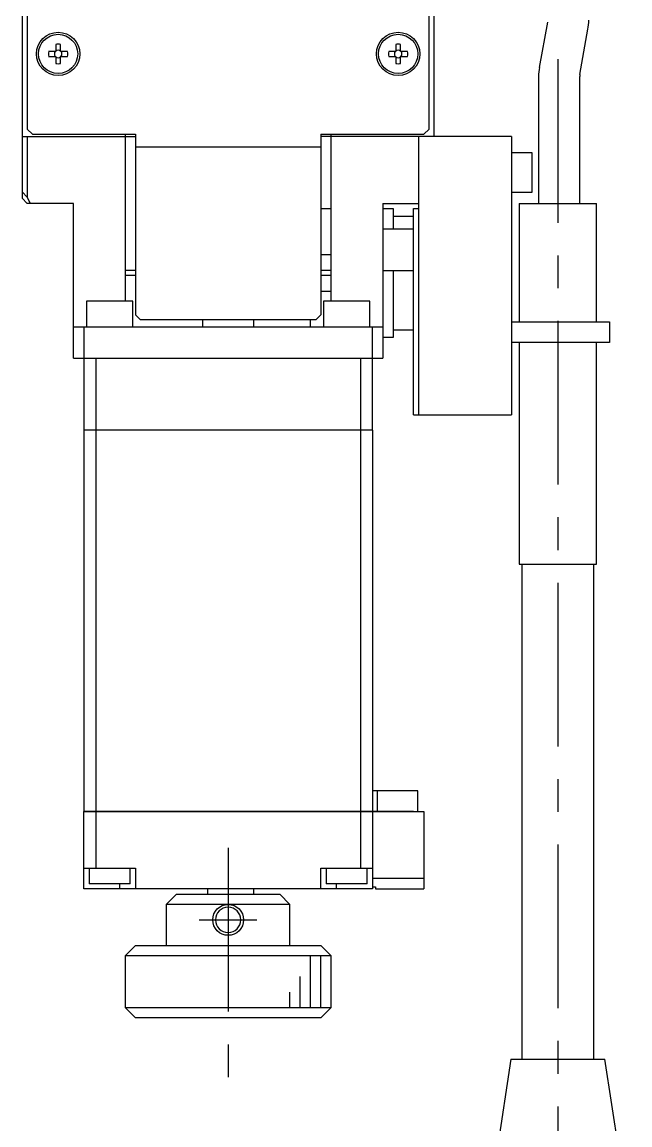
# Model space of a CAD drawing. Extents: x 0 to 680, y -8 to 382.
# Drawn here: x 256 to 315, y 125.3 to 232.3 of the extents above; entities that cross this region are included whole.
import ezdxf

# ---------------------------------------------------------------- set-up
doc = ezdxf.new("R2010")
doc.units = 0
doc.header["$LTSCALE"] = 0.5
doc.linetypes.add('CENTER', pattern=[50.8, 31.75, -6.35, 6.35, -6.35])
for name, color, linetype in [('MSM_CENTER', 1, 'CENTER'), ('MSM_CONTINUOUS', 7, 'CONTINUOUS'), ('MSM_NARROW', 5, 'CONTINUOUS')]:
    doc.layers.add(name, color=color, linetype=linetype)

msp = doc.modelspace()

# ---------------------------------------------------------------- linework, layer by layer
at = {"layer": 'MSM_CENTER'}
for p, q in [((308.05, 228.7), (308.05, 78.7)), ((276.05, 152.17), (276.05, 128.7)), ((273.25, 145.2), (278.85, 145.2))]:
    msp.add_line(p, q, dxfattribs=at)
at = {"layer": 'MSM_CONTINUOUS'}
for p, q in [((256.05, 258.7), (256.05, 215.2)), ((296.05, 221.2), (296.05, 258.7)), ((256.55, 235.9), (256.55, 221.9)), ((295.55, 221.9), (295.55, 235.9)), ((307.03, 232.29), (306.25, 227.88)), ((310.19, 227.19), (310.97, 231.6)), ((259.31, 230.12), (259.31, 229.44)), ((259.79, 229.44), (259.79, 230.12)), ((292.31, 230.12), (292.31, 229.44)), ((292.79, 229.44), (292.79, 230.12)), ((259.31, 229.44), (258.63, 229.44)), ((258.63, 228.96), (259.31, 228.96)), ((259.31, 228.96), (259.31, 228.28)), ((260.47, 229.44), (259.79, 229.44)), ((259.79, 228.96), (260.47, 228.96)), ((259.79, 228.28), (259.79, 228.96)), ((292.31, 229.44), (291.63, 229.44)), ((291.63, 228.96), (292.31, 228.96)), ((292.31, 228.96), (292.31, 228.28)), ((293.47, 229.44), (292.79, 229.44)), ((292.79, 228.28), (292.79, 228.96)), ((292.79, 228.96), (293.47, 228.96)), ((306.18, 227.02), (306.18, 214.7)), ((310.18, 214.7), (310.18, 227.02)), ((256.55, 221.9), (257.05, 221.4)), ((295.05, 221.4), (295.55, 221.9)), ((256.05, 221.2), (267.05, 221.2)), ((256.55, 221.2), (256.55, 215.31)), ((257.05, 221.4), (267.05, 221.4)), ((266.05, 221.4), (266.05, 205.2)), ((267.05, 221.4), (267.05, 203.9)), ((285.05, 221.4), (295.05, 221.4)), ((285.05, 221.4), (285.05, 203.9)), ((303.55, 221.2), (285.05, 221.2)), ((286.05, 205.2), (286.05, 221.4)), ((294.55, 194.2), (294.55, 221.2)), ((303.55, 221.2), (303.55, 194.2)), ((267.05, 220.2), (285.05, 220.2)), ((305.55, 219.6), (303.55, 219.6)), ((305.55, 215.8), (305.55, 219.6)), ((256.05, 215.81), (256.55, 215.31)), ((256.55, 214.7), (256.05, 215.2)), ((256.55, 215.31), (256.85, 214.7)), ((303.55, 215.8), (305.55, 215.8)), ((261.05, 214.7), (256.55, 214.7)), ((261.05, 199.7), (261.05, 214.7)), ((285.05, 214.2), (286.05, 214.2)), ((291.05, 214.7), (294.55, 214.7)), ((291.05, 214.7), (291.05, 199.7)), ((291.05, 214.2), (292.05, 214.2)), ((292.05, 214.2), (292.05, 212.2)), ((294.05, 194.2), (294.05, 214.2)), ((294.05, 214.2), (294.55, 214.2)), ((304.3, 214.7), (304.3, 203.2)), ((304.3, 214.7), (311.8, 214.7)), ((311.8, 203.2), (311.8, 214.7)), ((292.05, 213.45), (294.05, 213.45)), ((294.05, 212.2), (291.05, 212.2)), ((286.05, 209.7), (285.05, 209.7)), ((267.05, 208.2), (266.05, 208.2)), ((267.05, 207.7), (266.05, 207.7)), ((286.05, 208.2), (285.05, 208.2)), ((286.05, 207.7), (285.05, 207.7)), ((291.05, 208.2), (294.05, 208.2)), ((292.05, 208.2), (292.05, 201.7)), ((285.05, 206.2), (286.05, 206.2)), ((266.8, 205.2), (262.3, 205.2)), ((262.3, 205.2), (262.3, 202.7)), ((266.8, 202.7), (266.8, 205.2)), ((289.8, 205.2), (285.3, 205.2)), ((285.3, 205.2), (285.3, 202.7)), ((289.8, 202.7), (289.8, 205.2)), ((267.05, 203.9), (267.55, 203.4)), ((284.55, 203.4), (267.55, 203.4)), ((273.55, 203.4), (273.55, 202.7)), ((278.55, 202.7), (278.55, 203.4)), ((284.05, 202.7), (284.05, 203.4)), ((284.55, 203.4), (285.05, 203.9)), ((291.05, 202.7), (261.05, 202.7)), ((262.05, 202.7), (262.05, 192.75)), ((290.05, 192.75), (290.05, 202.7)), ((292.05, 202.45), (294.05, 202.45)), ((303.55, 203.2), (313.05, 203.2)), ((313.05, 203.2), (313.05, 201.2)), ((292.05, 201.7), (291.05, 201.7)), ((313.05, 201.2), (303.55, 201.2)), ((304.3, 201.2), (304.3, 179.7)), ((311.8, 179.7), (311.8, 201.2)), ((261.05, 199.7), (291.05, 199.7)), ((263.2, 199.7), (263.2, 192.75)), ((288.89, 199.7), (288.89, 192.75)), ((294.05, 194.2), (303.55, 194.2)), ((262.05, 192.75), (290.05, 192.75)), ((262.05, 192.7), (262.05, 155.75)), ((290.05, 192.7), (262.05, 192.7)), ((262.06, 192.7), (262.06, 192.75)), ((263.2, 192.7), (263.2, 155.75)), ((263.21, 192.7), (263.21, 192.75)), ((288.89, 192.7), (288.89, 192.75)), ((288.89, 192.7), (288.89, 155.75)), ((290.04, 192.7), (290.04, 192.75)), ((290.05, 192.7), (290.05, 155.75)), ((304.3, 179.7), (311.8, 179.7)), ((304.55, 179.7), (304.55, 131.7)), ((311.55, 131.7), (311.55, 179.7)), ((294.45, 157.7), (290.05, 157.7)), ((290.55, 155.75), (290.55, 157.7)), ((294.45, 155.7), (294.45, 157.7)), ((262.05, 155.75), (294.05, 155.75)), ((262.05, 155.7), (295.05, 155.7)), ((262.05, 148.2), (262.05, 155.7)), ((262.06, 155.7), (262.06, 155.75)), ((263.2, 155.7), (263.2, 150.2)), ((263.21, 155.7), (263.21, 155.75)), ((288.89, 155.7), (288.89, 155.75)), ((288.89, 155.7), (288.89, 150.2)), ((290.04, 155.7), (290.04, 155.75)), ((290.05, 155.7), (290.05, 148.2)), ((294.05, 155.75), (294.05, 155.7)), ((295.05, 155.7), (295.05, 149.25)), ((262.05, 150.2), (267.05, 150.2)), ((262.55, 150.2), (262.55, 148.7)), ((266.55, 148.7), (266.55, 150.2)), ((267.05, 150.2), (267.05, 148.2)), ((285.05, 148.2), (285.05, 150.2)), ((285.05, 150.2), (290.05, 150.2)), ((285.55, 150.2), (285.55, 148.7)), ((289.55, 148.7), (289.55, 150.2)), ((290.05, 149.25), (295.05, 149.25)), ((295.05, 149.2), (290.05, 149.2)), ((295, 149.2), (295, 149.25)), ((295.05, 149.2), (295.05, 148.2)), ((290.05, 148.2), (262.05, 148.2)), ((266.55, 148.7), (262.55, 148.7)), ((265.55, 148.2), (265.55, 148.7)), ((270.05, 146.7), (271.05, 147.7)), ((271.05, 147.7), (281.05, 147.7)), ((274.05, 148.2), (274.05, 147.7)), ((278.55, 147.7), (278.55, 148.2)), ((281.05, 147.7), (282.05, 146.7)), ((289.55, 148.7), (285.55, 148.7)), ((286.55, 148.2), (286.55, 148.7)), ((290.05, 148.4), (290.35, 148.4)), ((290.35, 148.4), (290.35, 148.2)), ((290.35, 148.2), (295.05, 148.2)), ((270.05, 146.7), (270.05, 142.7)), ((282.05, 146.7), (270.05, 146.7)), ((282.05, 142.7), (282.05, 146.7)), ((267.05, 142.7), (266.05, 141.7)), ((267.05, 142.7), (285.05, 142.7)), ((286.05, 141.7), (285.05, 142.7)), ((286.05, 141.7), (266.05, 141.7)), ((266.05, 141.7), (266.05, 136.7)), ((286.05, 136.7), (286.05, 141.7)), ((266.05, 136.7), (286.05, 136.7)), ((266.05, 136.7), (267.05, 135.7)), ((285.05, 135.7), (286.05, 136.7)), ((285.05, 135.7), (267.05, 135.7)), ((303.48, 131.7), (301.05, 115.7)), ((303.48, 131.7), (312.62, 131.7)), ((315.05, 115.7), (312.62, 131.7))]:
    msp.add_line(p, q, dxfattribs=at)
for centre, radius in [((259.55, 229.2), 2.1), ((259.55, 229.2), 1.9), ((292.55, 229.2), 2.1), ((292.55, 229.2), 1.9)]:
    msp.add_circle(centre, radius, dxfattribs=at)
at = {"layer": 'MSM_CONTINUOUS', "extrusion": (0, 0, -1)}
msp.add_circle((-276.05, 145.2), 1.23, dxfattribs=at)
at = {"layer": 'MSM_CONTINUOUS'}
for centre, radius, start, end in [((306.05, 232.46), 5, 350, 0), ((259.55, 229.2), 0.95, 75.3667, 104.6333), ((292.55, 229.2), 0.95, 75.3667, 104.6333), ((259.55, 229.2), 0.95, 165.3667, 194.6333), ((259.55, 229.2), 0.365, 138.8496, 221.1504), ((259.55, 229.2), 0.365, 48.8496, 131.1504), ((259.55, 229.2), 0.365, 318.8496, 41.1504), ((259.55, 229.2), 0.95, 345.3667, 14.6333), ((292.55, 229.2), 0.95, 165.3667, 194.6333), ((292.55, 229.2), 0.365, 138.8496, 221.1504), ((292.55, 229.2), 0.365, 48.8496, 131.1504), ((292.55, 229.2), 0.365, 318.8496, 41.1504), ((292.55, 229.2), 0.95, 345.3667, 14.6333), ((259.55, 229.2), 0.365, 228.8496, 311.1504), ((259.55, 229.2), 0.95, 255.3667, 284.6333), ((292.55, 229.2), 0.365, 228.8496, 311.1504), ((292.55, 229.2), 0.95, 255.3667, 284.6333), ((311.18, 227.02), 5, 170, 180), ((311.18, 227.02), 1, 170, 180)]:
    msp.add_arc(centre, radius, start, end, dxfattribs=at)
at = {"layer": 'MSM_NARROW'}
for p, q in [((284.05, 136.7), (284.05, 141.7)), ((285.05, 136.7), (285.05, 141.7)), ((283.05, 136.7), (283.05, 139.7)), ((282.05, 136.7), (282.05, 138.2))]:
    msp.add_line(p, q, dxfattribs=at)
msp.add_circle((276.05, 145.2), 1.5, dxfattribs=at)

doc.saveas('drawing.dxf')
